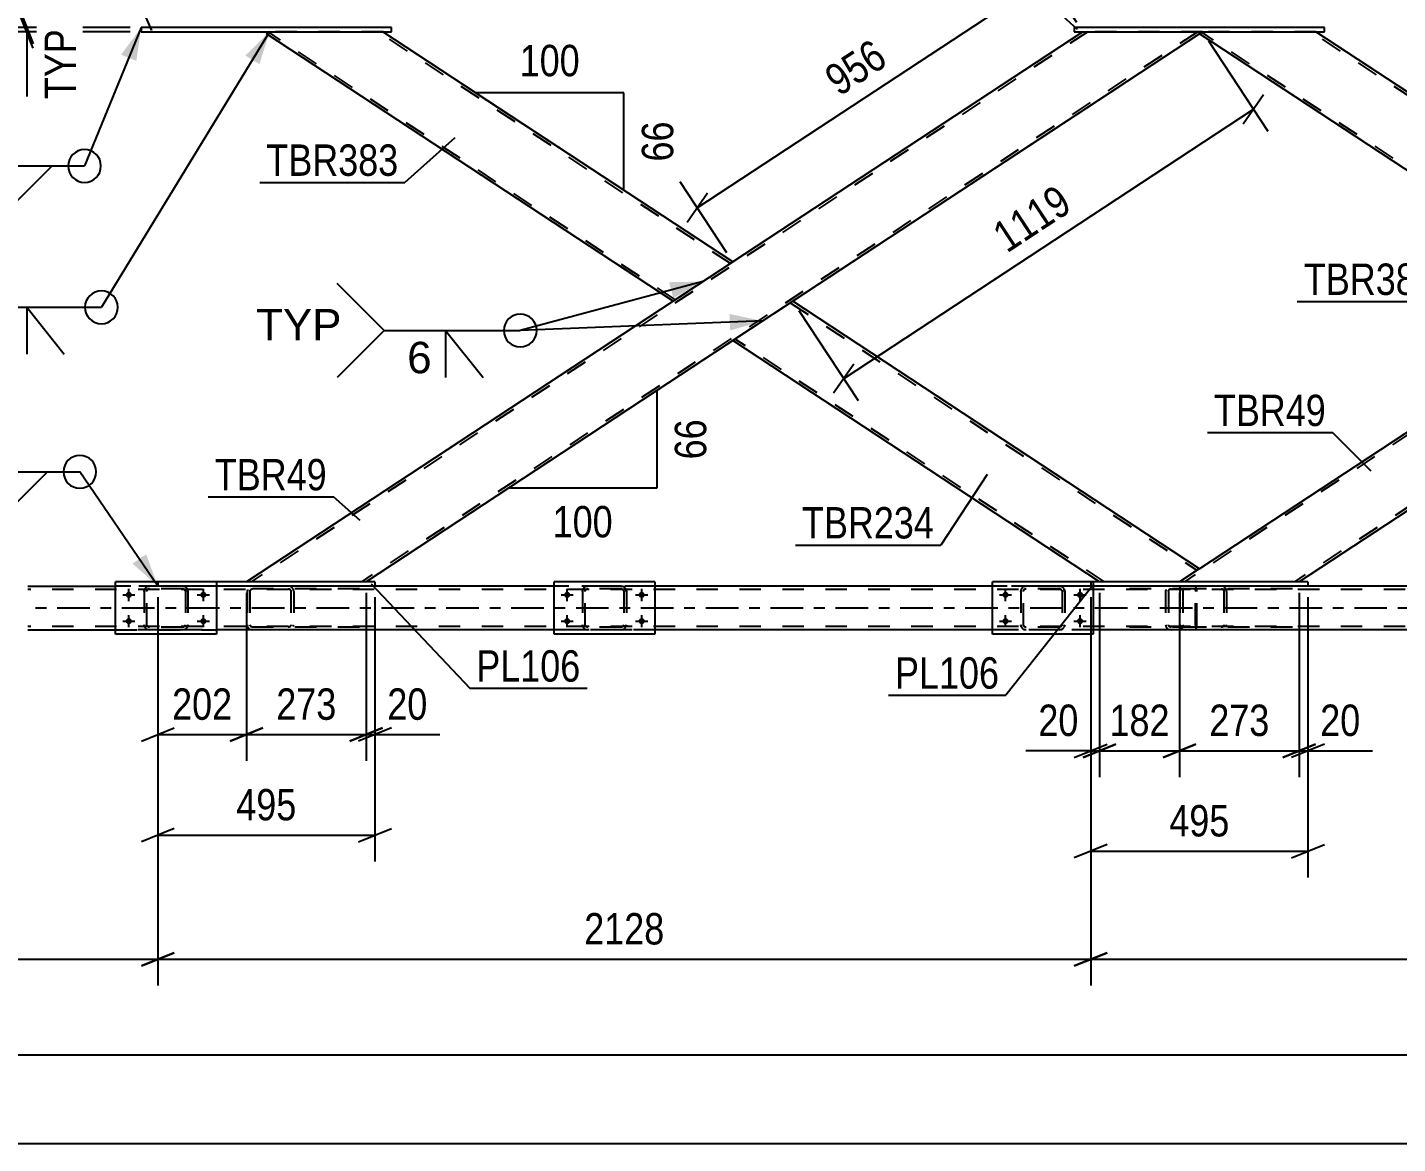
# Model space of a CAD drawing. Header units: millimetres. Extents: x -834 to 355, y -855 to -14.
# Drawn here: x -754.5 to -629.5, y -174.2 to -72.3 of the extents above; entities that cross this region are included whole.
import ezdxf

# ---------------------------------------------------------------- set-up
doc = ezdxf.new("R2010")
doc.units = ezdxf.units.MM
doc.linetypes.add('DXK_LINE_DOT2', pattern=[3.9198, 1.9599, -1.9599])
doc.linetypes.add('DXK_LINE_DOT3', pattern=[5.9187, 2.979, -0.9799, 0.9799, -0.9799])
doc.styles.add('Arial', font='ARIAL.TTF', dxfattribs={"height": 0.2})
doc.styles.add('Arial Narrow', font='ARIALN.TTF', dxfattribs={"height": 0.2})

# ---------------------------------------------------------------- blocks, each defined once
blk = doc.blocks.new('Bolt-570384938-11713 - 11708')
at = {"linetype": 'Continuous'}
for points in [[(-665.27, -123.79, -1), (-665.27, -124.35, -1)], [(-658.47, -123.79, -1), (-658.47, -124.35, -1)], [(-665.27, -126.19, -1), (-665.27, -126.75, -1)], [(-658.47, -126.19, -1), (-658.47, -126.75, -1)]]:
    blk.add_hatch(color=1, dxfattribs=at).paths.add_polyline_path(points)
at = {"color": 1, "linetype": 'Continuous'}
for p, q in [((-665.27, -124.63), (-665.27, -123.51)), ((-658.47, -124.63), (-658.47, -123.51)), ((-665.83, -124.07), (-664.71, -124.07)), ((-659.03, -124.07), (-657.91, -124.07)), ((-665.27, -127.03), (-665.27, -125.91)), ((-658.47, -127.03), (-658.47, -125.91)), ((-665.83, -126.47), (-664.71, -126.47)), ((-659.03, -126.47), (-657.91, -126.47))]:
    blk.add_line(p, q, dxfattribs=at)
blk = doc.blocks.new('Bolt-570384938-11715 - 11708')
at = {"linetype": 'Continuous'}
for points in [[(-705.27, -123.79, -1), (-705.27, -124.35, -1)], [(-698.47, -123.79, -1), (-698.47, -124.35, -1)], [(-705.27, -126.19, -1), (-705.27, -126.75, -1)], [(-698.47, -126.19, -1), (-698.47, -126.75, -1)]]:
    blk.add_hatch(color=1, dxfattribs=at).paths.add_polyline_path(points)
at = {"color": 1, "linetype": 'Continuous'}
for p, q in [((-705.27, -124.63), (-705.27, -123.51)), ((-698.47, -124.63), (-698.47, -123.51)), ((-705.83, -124.07), (-704.71, -124.07)), ((-699.03, -124.07), (-697.91, -124.07)), ((-705.27, -127.03), (-705.27, -125.91)), ((-698.47, -127.03), (-698.47, -125.91)), ((-705.83, -126.47), (-704.71, -126.47)), ((-699.03, -126.47), (-697.91, -126.47))]:
    blk.add_line(p, q, dxfattribs=at)
blk = doc.blocks.new('Part-570384938-11801 - 11708')
at = {"color": 2, "linetype": 'Continuous'}
for p, q in [((-737.27, -122.87), (-746.47, -122.87)), ((-746.47, -127.67), (-746.47, -122.87)), ((-737.27, -122.87), (-737.27, -127.67)), ((-737.27, -127.67), (-746.47, -127.67))]:
    blk.add_line(p, q, dxfattribs=at)
blk = doc.blocks.new('Bolt-570384938-11720 - 11708')
at = {"linetype": 'Continuous'}
for points in [[(-745.27, -123.79, -1), (-745.27, -124.35, -1)], [(-738.47, -123.79, -1), (-738.47, -124.35, -1)], [(-745.27, -126.19, -1), (-745.27, -126.75, -1)], [(-738.47, -126.19, -1), (-738.47, -126.75, -1)]]:
    blk.add_hatch(color=1, dxfattribs=at).paths.add_polyline_path(points)
at = {"color": 1, "linetype": 'Continuous'}
for p, q in [((-745.27, -124.63), (-745.27, -123.51)), ((-738.47, -124.63), (-738.47, -123.51)), ((-745.83, -124.07), (-744.71, -124.07)), ((-739.03, -124.07), (-737.91, -124.07)), ((-745.27, -127.03), (-745.27, -125.91)), ((-738.47, -127.03), (-738.47, -125.91)), ((-745.83, -126.47), (-744.71, -126.47)), ((-739.03, -126.47), (-737.91, -126.47))]:
    blk.add_line(p, q, dxfattribs=at)
blk = doc.blocks.new('Part-570384938-11817 - 11708')
at = {"color": 7, "linetype": 'DXK_LINE_DOT2'}
for p, q in [((-663.87, -123.75), (-663.84, -123.57)), ((-663.84, -123.57), (-663.87, -123.75)), ((-663.87, -123.75), (-663.87, -126.79)), ((-663.63, -123.75), (-663.62, -123.66)), ((-663.63, -126.79), (-663.63, -123.75)), ((-663.62, -123.66), (-663.56, -123.58)), ((-663.58, -123.31), (-663.39, -123.27)), ((-663.39, -123.27), (-663.58, -123.31)), ((-663.56, -123.58), (-663.49, -123.53)), ((-663.49, -123.53), (-663.39, -123.51)), ((-660.35, -123.27), (-663.39, -123.27)), ((-660.35, -123.51), (-663.39, -123.51)), ((-660.35, -123.27), (-660.17, -123.31)), ((-660.17, -123.31), (-660.35, -123.27)), ((-660.35, -123.51), (-660.26, -123.53)), ((-660.26, -123.53), (-660.18, -123.58)), ((-660.18, -123.58), (-660.13, -123.66)), ((-660.13, -123.66), (-660.11, -123.75)), ((-660.11, -123.75), (-660.11, -126.79)), ((-659.91, -123.57), (-659.87, -123.75)), ((-659.87, -123.75), (-659.91, -123.57)), ((-659.87, -123.75), (-659.87, -126.79)), ((-663.84, -126.97), (-663.87, -126.79)), ((-663.87, -126.79), (-663.84, -126.97)), ((-663.62, -126.88), (-663.63, -126.79)), ((-663.56, -126.96), (-663.62, -126.88)), ((-663.39, -127.27), (-663.58, -127.23)), ((-663.58, -127.23), (-663.39, -127.27)), ((-663.49, -127.01), (-663.56, -126.96)), ((-663.39, -127.03), (-663.49, -127.01)), ((-660.35, -127.03), (-663.39, -127.03)), ((-660.35, -127.27), (-663.39, -127.27)), ((-660.26, -127.01), (-660.35, -127.03)), ((-660.17, -127.23), (-660.35, -127.27)), ((-660.35, -127.27), (-660.17, -127.23)), ((-660.18, -126.96), (-660.26, -127.01)), ((-660.13, -126.88), (-660.18, -126.96)), ((-660.11, -126.79), (-660.13, -126.88)), ((-659.87, -126.79), (-659.91, -126.97)), ((-659.91, -126.97), (-659.87, -126.79))]:
    blk.add_line(p, q, dxfattribs=at)
at = {"color": 7, "linetype": 'DXK_LINE_DOT3'}
blk.add_line((-661.87, -125.27), (-661.87, -125.27), dxfattribs=at)
at = {"color": 7, "linetype": 'DXK_LINE_DOT2'}
for centre, start, end in [((-663.39, -123.75), 112.5, 157.5), ((-663.39, -123.75), 112.5, 157.5), ((-660.35, -123.75), 22.5, 67.5), ((-660.35, -123.75), 22.5, 67.5), ((-663.39, -126.79), 202.5, 247.5), ((-663.39, -126.79), 202.5, 247.5), ((-660.35, -126.79), 292.5, 337.5), ((-660.35, -126.79), 292.5, 337.5)]:
    blk.add_arc(centre, 0.48, start, end, dxfattribs=at)
blk = doc.blocks.new('Part-570384938-12065 - 11708')
at = {"color": 2, "linetype": 'Continuous'}
for p, q in [((-659.01, -72.27), (-659.01, -72.67)), ((-636.15, -72.27), (-659.01, -72.27)), ((-636.15, -72.67), (-636.15, -72.27)), ((-659.01, -72.67), (-636.15, -72.67))]:
    blk.add_line(p, q, dxfattribs=at)
blk = doc.blocks.new('Part-570384938-11800 - 11708')
at = {"color": 7, "linetype": 'DXK_LINE_DOT2'}
for p, q in [((-743.87, -123.75), (-743.84, -123.57)), ((-743.84, -123.57), (-743.87, -123.75)), ((-743.87, -123.75), (-743.87, -126.79)), ((-743.63, -123.75), (-743.62, -123.66)), ((-743.63, -126.79), (-743.63, -123.75)), ((-743.62, -123.66), (-743.56, -123.58)), ((-743.58, -123.31), (-743.39, -123.27)), ((-743.39, -123.27), (-743.58, -123.31)), ((-743.56, -123.58), (-743.49, -123.53)), ((-743.49, -123.53), (-743.39, -123.51)), ((-740.35, -123.27), (-743.39, -123.27)), ((-740.35, -123.51), (-743.39, -123.51)), ((-740.35, -123.27), (-740.17, -123.31)), ((-740.17, -123.31), (-740.35, -123.27)), ((-740.35, -123.51), (-740.26, -123.53)), ((-740.26, -123.53), (-740.18, -123.58)), ((-740.18, -123.58), (-740.13, -123.66)), ((-740.13, -123.66), (-740.11, -123.75)), ((-740.11, -123.75), (-740.11, -126.79)), ((-739.91, -123.57), (-739.87, -123.75)), ((-739.87, -123.75), (-739.91, -123.57)), ((-739.87, -123.75), (-739.87, -126.79)), ((-743.84, -126.97), (-743.87, -126.79)), ((-743.87, -126.79), (-743.84, -126.97)), ((-743.62, -126.88), (-743.63, -126.79)), ((-743.56, -126.96), (-743.62, -126.88)), ((-743.39, -127.27), (-743.58, -127.23)), ((-743.58, -127.23), (-743.39, -127.27)), ((-743.49, -127.01), (-743.56, -126.96)), ((-743.39, -127.03), (-743.49, -127.01)), ((-740.35, -127.03), (-743.39, -127.03)), ((-740.35, -127.27), (-743.39, -127.27)), ((-740.26, -127.01), (-740.35, -127.03)), ((-740.17, -127.23), (-740.35, -127.27)), ((-740.35, -127.27), (-740.17, -127.23)), ((-740.18, -126.96), (-740.26, -127.01)), ((-740.13, -126.88), (-740.18, -126.96)), ((-740.11, -126.79), (-740.13, -126.88)), ((-739.87, -126.79), (-739.91, -126.97)), ((-739.91, -126.97), (-739.87, -126.79))]:
    blk.add_line(p, q, dxfattribs=at)
at = {"color": 7, "linetype": 'DXK_LINE_DOT3'}
blk.add_line((-741.87, -125.27), (-741.87, -125.27), dxfattribs=at)
at = {"color": 7, "linetype": 'DXK_LINE_DOT2'}
for centre, start, end in [((-743.39, -123.75), 112.5, 157.5), ((-743.39, -123.75), 112.5, 157.5), ((-740.35, -123.75), 22.5, 67.5), ((-740.35, -123.75), 22.5, 67.5), ((-743.39, -126.79), 202.5, 247.5), ((-743.39, -126.79), 202.5, 247.5), ((-740.35, -126.79), 292.5, 337.5), ((-740.35, -126.79), 292.5, 337.5)]:
    blk.add_arc(centre, 0.48, start, end, dxfattribs=at)
blk = doc.blocks.new('Part-570384938-11830 - 11708')
at = {"color": 2, "linetype": 'Continuous'}
for p, q in [((-657.27, -122.87), (-666.47, -122.87)), ((-666.47, -127.67), (-666.47, -122.87)), ((-657.27, -122.87), (-657.27, -127.67)), ((-657.27, -127.67), (-666.47, -127.67))]:
    blk.add_line(p, q, dxfattribs=at)
blk = doc.blocks.new('Part-570384938-11832 - 11708')
at = {"color": 7, "linetype": 'DXK_LINE_DOT2'}
for p, q in [((-703.87, -123.75), (-703.84, -123.57)), ((-703.84, -123.57), (-703.87, -123.75)), ((-703.87, -123.75), (-703.87, -126.79)), ((-703.63, -123.75), (-703.62, -123.66)), ((-703.63, -126.79), (-703.63, -123.75)), ((-703.62, -123.66), (-703.56, -123.58)), ((-703.58, -123.31), (-703.39, -123.27)), ((-703.39, -123.27), (-703.58, -123.31)), ((-703.56, -123.58), (-703.49, -123.53)), ((-703.49, -123.53), (-703.39, -123.51)), ((-700.35, -123.27), (-703.39, -123.27)), ((-700.35, -123.51), (-703.39, -123.51)), ((-700.35, -123.27), (-700.17, -123.31)), ((-700.17, -123.31), (-700.35, -123.27)), ((-700.35, -123.51), (-700.26, -123.53)), ((-700.26, -123.53), (-700.18, -123.58)), ((-700.18, -123.58), (-700.13, -123.66)), ((-700.13, -123.66), (-700.11, -123.75)), ((-700.11, -123.75), (-700.11, -126.79)), ((-699.91, -123.57), (-699.87, -123.75)), ((-699.87, -123.75), (-699.91, -123.57)), ((-699.87, -123.75), (-699.87, -126.79)), ((-703.84, -126.97), (-703.87, -126.79)), ((-703.87, -126.79), (-703.84, -126.97)), ((-703.62, -126.88), (-703.63, -126.79)), ((-703.56, -126.96), (-703.62, -126.88)), ((-703.39, -127.27), (-703.58, -127.23)), ((-703.58, -127.23), (-703.39, -127.27)), ((-703.49, -127.01), (-703.56, -126.96)), ((-703.39, -127.03), (-703.49, -127.01)), ((-700.35, -127.03), (-703.39, -127.03)), ((-700.35, -127.27), (-703.39, -127.27)), ((-700.26, -127.01), (-700.35, -127.03)), ((-700.17, -127.23), (-700.35, -127.27)), ((-700.35, -127.27), (-700.17, -127.23)), ((-700.18, -126.96), (-700.26, -127.01)), ((-700.13, -126.88), (-700.18, -126.96)), ((-700.11, -126.79), (-700.13, -126.88)), ((-699.87, -126.79), (-699.91, -126.97)), ((-699.91, -126.97), (-699.87, -126.79))]:
    blk.add_line(p, q, dxfattribs=at)
at = {"color": 7, "linetype": 'DXK_LINE_DOT3'}
blk.add_line((-701.87, -125.27), (-701.87, -125.27), dxfattribs=at)
at = {"color": 7, "linetype": 'DXK_LINE_DOT2'}
for centre, start, end in [((-703.39, -123.75), 112.5, 157.5), ((-703.39, -123.75), 112.5, 157.5), ((-700.35, -123.75), 22.5, 67.5), ((-700.35, -123.75), 22.5, 67.5), ((-703.39, -126.79), 202.5, 247.5), ((-703.39, -126.79), 202.5, 247.5), ((-700.35, -126.79), 292.5, 337.5), ((-700.35, -126.79), 292.5, 337.5)]:
    blk.add_arc(centre, 0.48, start, end, dxfattribs=at)
blk = doc.blocks.new('Part-570384938-11833 - 11708')
at = {"color": 2, "linetype": 'Continuous'}
for p, q in [((-697.27, -122.87), (-706.47, -122.87)), ((-706.47, -127.67), (-706.47, -122.87)), ((-697.27, -122.87), (-697.27, -127.67)), ((-697.27, -127.67), (-706.47, -127.67))]:
    blk.add_line(p, q, dxfattribs=at)
blk = doc.blocks.new('Part-570384938-11921 - 11708')
at = {"color": 7, "linetype": 'DXK_LINE_DOT2'}
for p, q in [((-657.77, -72.67), (-734.09, -122.87)), ((-647.73, -72.67), (-724.04, -122.87)), ((-647.29, -72.67), (-658.21, -72.67)), ((-647.29, -72.67), (-647.58, -72.86)), ((-690.15, -93.68), (-695.61, -97.27)), ((-684.69, -97.27), (-690.15, -100.86)), ((-723.61, -122.87), (-734.53, -122.87))]:
    blk.add_line(p, q, dxfattribs=at)
at = {"color": 2, "linetype": 'Continuous'}
for p, q in [((-658.21, -72.67), (-690.15, -93.68)), ((-647.58, -72.86), (-684.69, -97.27)), ((-695.61, -97.27), (-734.53, -122.87)), ((-690.15, -100.86), (-723.61, -122.87))]:
    blk.add_line(p, q, dxfattribs=at)
blk = doc.blocks.new('Part-570384938-11926 - 11708')
at = {"color": 2, "linetype": 'Continuous'}
for p, q in [((-684.69, -97.27), (-690.15, -100.86)), ((-647.58, -121.68), (-684.69, -97.27)), ((-656.69, -122.87), (-690.15, -100.86)), ((-647.61, -121.7), (-649.39, -122.87)), ((-647.58, -121.68), (-647.61, -121.7))]:
    blk.add_line(p, q, dxfattribs=at)
at = {"color": 7, "linetype": 'DXK_LINE_DOT2'}
for p, q in [((-684.91, -97.41), (-647.8, -121.82)), ((-689.93, -100.72), (-689.91, -100.71)), ((-656.25, -122.87), (-689.93, -100.72)), ((-647.8, -121.82), (-648.02, -121.97)), ((-647.58, -121.68), (-647.58, -121.68)), ((-649.39, -122.87), (-656.69, -122.87))]:
    blk.add_line(p, q, dxfattribs=at)
blk = doc.blocks.new('Part-570384938-12060 - 11708')
at = {"color": 2, "linetype": 'Continuous'}
for p, q in [((-744.14, -72.27), (-744.14, -72.67)), ((-721.29, -72.27), (-744.14, -72.27)), ((-721.29, -72.67), (-721.29, -72.27)), ((-744.14, -72.67), (-721.29, -72.67))]:
    blk.add_line(p, q, dxfattribs=at)
blk = doc.blocks.new('Part-570384938-11946 - 11708')
at = {"color": 2, "linetype": 'Continuous'}
for p, q in [((-647.58, -72.86), (-647.55, -72.84)), ((-610.47, -97.27), (-647.58, -72.86)), ((-647.55, -72.84), (-647.29, -72.67)), ((-647.31, -72.67), (-647.35, -72.71)), ((-605.01, -93.68), (-636.95, -72.67)), ((-605.05, -93.7), (-610.47, -97.27)), ((-605.01, -93.68), (-605.05, -93.7))]:
    blk.add_line(p, q, dxfattribs=at)
at = {"color": 7, "linetype": 'DXK_LINE_DOT2'}
for p, q in [((-647.55, -72.84), (-647.58, -72.86)), ((-610.26, -97.13), (-647.36, -72.72)), ((-636.95, -72.67), (-647.31, -72.67)), ((-605.23, -93.82), (-637.39, -72.67)), ((-605.01, -93.68), (-605.01, -93.68))]:
    blk.add_line(p, q, dxfattribs=at)
blk = doc.blocks.new('Part-570384938-11973 - 11708')
at = {"color": 7, "linetype": 'DXK_LINE_DOT2'}
for p, q in [((-734.45, -123.61), (-734.48, -123.75)), ((-734.48, -123.75), (-734.48, -126.79)), ((-734.44, -123.57), (-734.45, -123.61)), ((-734.22, -123.75), (-734.21, -123.66)), ((-734.22, -123.75), (-734.22, -126.79)), ((-734.21, -123.66), (-734.15, -123.58)), ((-733.97, -123.27), (-734.17, -123.31)), ((-734.15, -123.58), (-734.07, -123.53)), ((-734.07, -123.53), (-733.97, -123.51)), ((-724.23, -123.27), (-733.97, -123.27)), ((-724.23, -123.51), (-733.97, -123.51)), ((-730.54, -123.31), (-730.73, -123.27)), ((-730.73, -123.51), (-730.64, -123.53)), ((-730.64, -123.53), (-730.55, -123.58)), ((-730.55, -123.58), (-730.5, -123.66)), ((-730.5, -123.66), (-730.48, -123.75)), ((-730.48, -123.75), (-730.48, -126.79)), ((-730.25, -123.61), (-730.26, -123.57)), ((-730.22, -123.75), (-730.25, -123.61)), ((-730.22, -123.75), (-730.22, -126.79)), ((-734.48, -126.79), (-734.47, -126.86)), ((-734.47, -126.86), (-734.44, -126.97)), ((-734.21, -126.88), (-734.22, -126.79)), ((-734.15, -126.96), (-734.21, -126.88)), ((-734.17, -127.23), (-733.97, -127.27)), ((-734.07, -127.01), (-734.15, -126.96)), ((-733.97, -127.03), (-734.07, -127.01)), ((-724.23, -127.03), (-733.97, -127.03)), ((-724.23, -127.27), (-733.97, -127.27)), ((-730.64, -127.01), (-730.73, -127.03)), ((-730.73, -127.27), (-730.54, -127.23)), ((-730.55, -126.96), (-730.64, -127.01)), ((-730.5, -126.88), (-730.55, -126.96)), ((-730.48, -126.79), (-730.5, -126.88)), ((-730.26, -126.97), (-730.24, -126.86)), ((-730.24, -126.86), (-730.22, -126.79))]:
    blk.add_line(p, q, dxfattribs=at)
for centre, start, end in [((-730.71, -123.77), 24.32, 69.2417), ((-733.99, -126.77), 204.32, 249.2417)]:
    blk.add_arc(centre, 0.496, start, end, dxfattribs=at)
blk = doc.blocks.new('Part-570384938-11974 - 11708')
at = {"color": 7, "linetype": 'DXK_LINE_DOT2'}
for p, q in [((-649.32, -123.61), (-649.35, -123.75)), ((-649.35, -123.75), (-649.35, -126.79)), ((-649.31, -123.57), (-649.32, -123.61)), ((-649.09, -123.75), (-649.07, -123.66)), ((-649.09, -123.75), (-649.09, -126.79)), ((-649.07, -123.66), (-649.02, -123.58)), ((-648.84, -123.27), (-649.03, -123.31)), ((-649.02, -123.58), (-648.93, -123.53)), ((-648.93, -123.53), (-648.84, -123.51)), ((-639.09, -123.27), (-648.84, -123.27)), ((-639.09, -123.51), (-648.84, -123.51)), ((-645.4, -123.31), (-645.6, -123.27)), ((-645.6, -123.51), (-645.5, -123.53)), ((-645.5, -123.53), (-645.42, -123.58)), ((-645.42, -123.58), (-645.36, -123.66)), ((-645.36, -123.66), (-645.34, -123.75)), ((-645.34, -123.75), (-645.34, -126.79)), ((-645.12, -123.61), (-645.13, -123.57)), ((-645.09, -123.75), (-645.12, -123.61)), ((-645.09, -123.75), (-645.09, -126.79)), ((-649.35, -126.79), (-649.33, -126.86)), ((-649.33, -126.86), (-649.31, -126.97)), ((-649.07, -126.88), (-649.09, -126.79)), ((-649.02, -126.96), (-649.07, -126.88)), ((-649.03, -127.23), (-648.84, -127.27)), ((-648.93, -127.01), (-649.02, -126.96)), ((-648.84, -127.03), (-648.93, -127.01)), ((-639.09, -127.03), (-648.84, -127.03)), ((-639.09, -127.27), (-648.84, -127.27)), ((-645.5, -127.01), (-645.6, -127.03)), ((-645.6, -127.27), (-645.4, -127.23)), ((-645.42, -126.96), (-645.5, -127.01)), ((-645.36, -126.88), (-645.42, -126.96)), ((-645.34, -126.79), (-645.36, -126.88)), ((-645.13, -126.97), (-645.1, -126.86)), ((-645.1, -126.86), (-645.09, -126.79))]:
    blk.add_line(p, q, dxfattribs=at)
for centre, start, end in [((-645.58, -123.77), 24.32, 69.2417), ((-648.85, -126.77), 204.32, 249.2417)]:
    blk.add_arc(centre, 0.496, start, end, dxfattribs=at)
blk = doc.blocks.new('Part-570384938-12112 - 11708')
at = {"color": 2, "linetype": 'Continuous'}
for p, q in [((-754.47, -123.27), (-746.47, -123.27)), ((-706.47, -123.27), (-722.81, -123.27)), ((-666.47, -123.27), (-697.27, -123.27)), ((-626.47, -123.27), (-637.67, -123.27)), ((-754.47, -127.27), (-746.47, -127.27)), ((-706.47, -127.27), (-737.27, -127.27)), ((-666.47, -127.27), (-697.27, -127.27)), ((-626.47, -127.27), (-657.27, -127.27))]:
    blk.add_line(p, q, dxfattribs=at)
at = {"color": 7, "linetype": 'DXK_LINE_DOT2'}
for p, q in [((-80.02, -123.59), (-754.47, -123.59)), ((-212, -123.27), (-746.47, -123.27)), ((-722.81, -123.27), (-746.47, -123.27)), ((-697.27, -123.27), (-706.47, -123.27)), ((-637.67, -123.27), (-666.47, -123.27)), ((-80.02, -126.95), (-754.47, -126.95)), ((-80.02, -127.27), (-746.47, -127.27)), ((-746.47, -127.27), (-737.27, -127.27)), ((-697.27, -127.27), (-706.47, -127.27)), ((-657.27, -127.27), (-666.47, -127.27))]:
    blk.add_line(p, q, dxfattribs=at)
at = {"color": 7, "linetype": 'DXK_LINE_DOT3'}
blk.add_line((-80.02, -125.27), (-754.47, -125.27), dxfattribs=at)
blk = doc.blocks.new('Part-570384938-12004 - 11708')
at = {"color": 7, "linetype": 'DXK_LINE_DOT2'}
for p, q in [((-742.62, -122.87), (-742.62, -123.27)), ((-737.27, -122.87), (-742.62, -122.87)), ((-737.27, -123.27), (-742.62, -123.27))]:
    blk.add_line(p, q, dxfattribs=at)
at = {"color": 2, "linetype": 'Continuous'}
for p, q in [((-722.81, -122.87), (-737.27, -122.87)), ((-722.81, -123.27), (-737.27, -123.27)), ((-722.81, -122.87), (-722.81, -123.27))]:
    blk.add_line(p, q, dxfattribs=at)
blk = doc.blocks.new('Part-570384938-12041 - 11708')
at = {"color": 7, "linetype": 'DXK_LINE_DOT2'}
for p, q in [((-657.49, -122.87), (-657.49, -123.27)), ((-657.27, -122.87), (-657.49, -122.87)), ((-657.27, -123.27), (-657.49, -123.27))]:
    blk.add_line(p, q, dxfattribs=at)
at = {"color": 2, "linetype": 'Continuous'}
for p, q in [((-637.67, -122.87), (-657.27, -122.87)), ((-637.67, -123.27), (-657.27, -123.27)), ((-637.67, -122.87), (-637.67, -123.27))]:
    blk.add_line(p, q, dxfattribs=at)
blk = doc.blocks.new('Part-570384938-12050 - 11708')
at = {"color": 2, "linetype": 'Continuous'}
for p, q in [((-732.72, -72.86), (-732.68, -72.84)), ((-695.61, -97.27), (-732.72, -72.86)), ((-732.68, -72.84), (-732.43, -72.67)), ((-732.44, -72.67), (-732.48, -72.71)), ((-690.15, -93.68), (-722.09, -72.67)), ((-690.18, -93.7), (-695.61, -97.27)), ((-690.15, -93.68), (-690.18, -93.7))]:
    blk.add_line(p, q, dxfattribs=at)
at = {"color": 7, "linetype": 'DXK_LINE_DOT2'}
for p, q in [((-732.68, -72.84), (-732.72, -72.86)), ((-695.39, -97.13), (-732.5, -72.72)), ((-722.09, -72.67), (-732.44, -72.67)), ((-690.37, -93.82), (-722.52, -72.67)), ((-690.15, -93.68), (-690.15, -93.68))]:
    blk.add_line(p, q, dxfattribs=at)
blk = doc.blocks.new('Part-570384938-12186 - 11708')
at = {"color": 7, "linetype": 'DXK_LINE_DOT2'}
for p, q in [((-572.64, -72.67), (-648.95, -122.87)), ((-562.59, -72.67), (-638.91, -122.87)), ((-562.16, -72.67), (-573.08, -72.67)), ((-562.16, -72.67), (-562.45, -72.86)), ((-605.01, -93.68), (-610.47, -97.27)), ((-599.56, -97.27), (-605.01, -100.86)), ((-649.39, -122.87), (-647.58, -121.68)), ((-638.47, -122.87), (-649.39, -122.87))]:
    blk.add_line(p, q, dxfattribs=at)
at = {"color": 2, "linetype": 'Continuous'}
for p, q in [((-573.08, -72.67), (-605.01, -93.68)), ((-562.45, -72.86), (-599.56, -97.27)), ((-610.47, -97.27), (-647.58, -121.68)), ((-605.01, -100.86), (-638.47, -122.87))]:
    blk.add_line(p, q, dxfattribs=at)
blk = doc.blocks.new('Part-570384938-12188 - 11708')
at = {"color": 7, "linetype": 'DXK_LINE_DOT2'}
for p, q in [((-648.07, -123.27), (-655.73, -123.27)), ((-648.07, -123.51), (-655.73, -123.51)), ((-650.64, -123.61), (-650.66, -123.75)), ((-650.66, -123.75), (-650.66, -126.79)), ((-650.63, -123.57), (-650.64, -123.61)), ((-650.41, -123.75), (-650.39, -123.66)), ((-650.41, -123.75), (-650.41, -126.79)), ((-650.39, -123.66), (-650.34, -123.58)), ((-650.16, -123.27), (-650.35, -123.31)), ((-650.34, -123.58), (-650.26, -123.53)), ((-650.26, -123.53), (-650.16, -123.51)), ((-649.35, -123.27), (-649.35, -123.51)), ((-647.97, -123.31), (-648.07, -123.27)), ((-648.07, -123.51), (-648.02, -123.53)), ((-648.02, -123.53), (-647.97, -123.58)), ((-647.88, -123.41), (-647.97, -123.31)), ((-647.97, -123.58), (-647.94, -123.66)), ((-647.94, -123.66), (-647.93, -123.75)), ((-647.93, -126.79), (-647.93, -123.75)), ((-647.82, -123.57), (-647.88, -123.41)), ((-647.8, -123.75), (-647.82, -123.57)), ((-647.8, -126.79), (-647.8, -123.75)), ((-648.07, -127.03), (-655.73, -127.03)), ((-648.07, -127.27), (-655.73, -127.27)), ((-650.66, -126.79), (-650.65, -126.86)), ((-650.65, -126.86), (-650.63, -126.97)), ((-650.39, -126.88), (-650.41, -126.79)), ((-650.34, -126.96), (-650.39, -126.88)), ((-650.35, -127.23), (-650.16, -127.27)), ((-650.26, -127.01), (-650.34, -126.96)), ((-650.16, -127.03), (-650.26, -127.01)), ((-649.35, -127.27), (-649.35, -127.03)), ((-648.02, -127.01), (-648.07, -127.03)), ((-648.07, -127.27), (-647.97, -127.23)), ((-647.97, -126.96), (-648.02, -127.01)), ((-647.94, -126.88), (-647.97, -126.96)), ((-647.97, -127.23), (-647.88, -127.13)), ((-647.93, -126.79), (-647.94, -126.88)), ((-647.88, -127.13), (-647.82, -126.97)), ((-647.82, -126.97), (-647.8, -126.79))]:
    blk.add_line(p, q, dxfattribs=at)
blk.add_arc((-650.18, -126.77), 0.492, 203.8494, 248.8059, dxfattribs=at)
blk = doc.blocks.new('StraightDimension-570384938-12586 - 11708')
at = {"color": 7, "linetype": 'Continuous'}
blk.add_line((-793.9, -166.06), (-80.02, -166.06), dxfattribs=at)
blk = doc.blocks.new('StraightDimension-570384938-12750 - 11708')
at = {"color": 7, "linetype": 'Continuous'}
for p, q in [((-742.62, -124.27), (-742.62, -139.22)), ((-734.53, -123.87), (-734.53, -139.22)), ((-744.12, -137.42), (-741.12, -136.22)), ((-733.03, -136.22), (-736.03, -137.42)), ((-742.62, -136.82), (-734.53, -136.82))]:
    blk.add_line(p, q, dxfattribs=at)
at = {"color": 0}
blk.add_wipeout([(-735.23, -136.07), (-735.23, -131.87), (-741.92, -131.87), (-741.92, -136.07)], dxfattribs=at)
at = {"color": 3, "style": 'Arial Narrow'}
blk.add_text('202', height=2.863, dxfattribs=at).set_placement((-741.32, -135.47))
blk = doc.blocks.new('StraightDimension-570384938-12739 - 11708')
at = {"color": 7, "linetype": 'Continuous'}
for p, q in [((-742.62, -124.27), (-742.62, -159.73)), ((-793.9, -132.77), (-793.9, -159.73)), ((-792.4, -156.73), (-795.4, -157.93)), ((-793.9, -157.33), (-742.62, -157.33)), ((-744.12, -157.93), (-741.12, -156.73))]:
    blk.add_line(p, q, dxfattribs=at)
at = {"color": 0}
blk.add_wipeout([(-764.01, -156.58), (-764.01, -152.38), (-772.52, -152.38), (-772.52, -156.58)], dxfattribs=at)
at = {"color": 3, "style": 'Arial Narrow'}
blk.add_text('1370', height=2.863, dxfattribs=at).set_placement((-771.92, -155.98))
blk = doc.blocks.new('StraightDimension-570384938-13058 - 11708')
at = {"color": 7, "linetype": 'Continuous'}
for p, q in [((-657.49, -124.27), (-657.49, -140.7)), ((-656.69, -123.87), (-656.69, -140.7)), ((-657.49, -138.3), (-663.4, -138.3)), ((-657.49, -138.3), (-663.4, -138.3)), ((-658.99, -138.9), (-655.99, -137.7)), ((-655.19, -137.7), (-658.19, -138.9)), ((-657.49, -138.3), (-656.69, -138.3))]:
    blk.add_line(p, q, dxfattribs=at)
at = {"color": 0}
blk.add_wipeout([(-658.02, -137.55), (-658.02, -133.35), (-662.87, -133.35), (-662.87, -137.55)], dxfattribs=at)
at = {"color": 3, "style": 'Arial Narrow'}
blk.add_text('20', height=2.863, dxfattribs=at).set_placement((-662.27, -136.95))
blk = doc.blocks.new('StraightDimension-570384938-12971 - 11708')
at = {"color": 7, "linetype": 'Continuous'}
for p, q in [((-658.76, -71.83), (-663.02, -65.35)), ((-662.38, -69.06), (-660.53, -66.41)), ((-693.4, -88.74), (-661.46, -67.73)), ((-690.7, -92.84), (-694.96, -86.36)), ((-692.47, -87.41), (-694.32, -90.07))]:
    blk.add_line(p, q, dxfattribs=at)
at = {"color": 0}
blk.add_wipeout([(-675.05, -75.77), (-677.36, -72.26), (-682.94, -75.94), (-680.63, -79.45)], dxfattribs=at)
at = {"color": 3, "style": 'Arial Narrow'}
blk.add_text('956', height=2.863, rotation=33.3347, dxfattribs=at).set_placement((-680.46, -78.62))
blk = doc.blocks.new('StraightDimension-570384938-12981 - 11708')
at = {"color": 7, "linetype": 'Continuous'}
for p, q in [((-646.74, -73.51), (-641.32, -81.74)), ((-643.57, -81.06), (-641.72, -78.41)), ((-680.04, -104.34), (-642.64, -79.74)), ((-684.14, -98.11), (-678.72, -106.34)), ((-679.12, -103.01), (-680.97, -105.66))]:
    blk.add_line(p, q, dxfattribs=at)
at = {"color": 0}
blk.add_wipeout([(-658.2, -89.07), (-660.51, -85.56), (-667.62, -90.24), (-665.31, -93.75)], dxfattribs=at)
at = {"color": 3, "style": 'Arial Narrow'}
blk.add_text('1119', height=2.863, rotation=33.3347, dxfattribs=at).set_placement((-665.14, -92.92))
blk = doc.blocks.new('StraightDimension-570384938-12944 - 11708')
at = {"color": 7, "linetype": 'Continuous'}
for p, q in [((-755.19, -70.77), (-753.99, -73.77)), ((-753.99, -74.17), (-755.19, -71.17)), ((-745.14, -72.27), (-757.44, -72.27)), ((-754.59, -72.67), (-754.59, -72.27)), ((-745.14, -72.67), (-757.44, -72.67)), ((-754.59, -72.67), (-754.59, -78.58)), ((-754.59, -72.67), (-754.59, -78.58))]:
    blk.add_line(p, q, dxfattribs=at)
at = {"color": 0, "linetype": 'Continuous'}
blk.add_wipeout([(-749.49, -71.83), (-753.69, -71.83), (-753.69, -79.42), (-749.49, -79.42)], dxfattribs=at)
at = {"color": 0}
blk.add_wipeout([(-755.34, -73.19), (-759.54, -73.19), (-759.54, -78.05), (-755.34, -78.05)], dxfattribs=at)
at = {"color": 3, "linetype": 'Continuous', "style": 'Arial Narrow'}
blk.add_text('TYP', height=2.863, rotation=90.0002, dxfattribs=at).set_placement((-750.09, -78.82))
at = {"color": 3, "style": 'Arial Narrow'}
blk.add_text('10', height=2.863, rotation=90.0002, dxfattribs=at).set_placement((-755.94, -77.45))
blk = doc.blocks.new('StraightDimension-570384938-13023 - 11708')
at = {"color": 7, "linetype": 'Continuous'}
for p, q in [((-657.49, -124.27), (-657.49, -149.87)), ((-637.67, -124.27), (-637.67, -149.87)), ((-655.99, -146.87), (-658.99, -148.07)), ((-657.49, -147.47), (-637.67, -147.47)), ((-639.17, -148.07), (-636.17, -146.87))]:
    blk.add_line(p, q, dxfattribs=at)
at = {"color": 0}
blk.add_wipeout([(-644.24, -146.72), (-644.24, -142.52), (-650.92, -142.52), (-650.92, -146.72)], dxfattribs=at)
at = {"color": 3, "style": 'Arial Narrow'}
blk.add_text('495', height=2.863, dxfattribs=at).set_placement((-650.32, -146.12))
blk = doc.blocks.new('StraightDimension-570384938-12768 - 11708')
at = {"color": 7, "linetype": 'Continuous'}
for p, q in [((-723.61, -123.87), (-723.61, -139.22)), ((-722.81, -124.27), (-722.81, -139.22)), ((-725.11, -137.42), (-722.11, -136.22)), ((-721.31, -136.22), (-724.31, -137.42)), ((-723.61, -136.82), (-722.81, -136.82)), ((-722.81, -136.82), (-716.9, -136.82)), ((-722.81, -136.82), (-716.9, -136.82))]:
    blk.add_line(p, q, dxfattribs=at)
at = {"color": 0}
blk.add_wipeout([(-717.43, -136.07), (-717.43, -131.87), (-722.28, -131.87), (-722.28, -136.07)], dxfattribs=at)
at = {"color": 3, "style": 'Arial Narrow'}
blk.add_text('20', height=2.863, dxfattribs=at).set_placement((-721.68, -135.47))
blk = doc.blocks.new('StraightDimension-570384938-12719 - 11708')
at = {"color": 7, "linetype": 'Continuous'}
for p, q in [((-657.49, -124.27), (-657.49, -159.73)), ((-572.36, -124.27), (-572.36, -159.73)), ((-655.99, -156.73), (-658.99, -157.93)), ((-657.49, -157.33), (-572.36, -157.33)), ((-573.86, -157.93), (-570.86, -156.73))]:
    blk.add_line(p, q, dxfattribs=at)
at = {"color": 0}
blk.add_wipeout([(-610.67, -156.58), (-610.67, -152.38), (-619.18, -152.38), (-619.18, -156.58)], dxfattribs=at)
at = {"color": 3, "style": 'Arial Narrow'}
blk.add_text('2128', height=2.863, dxfattribs=at).set_placement((-618.58, -155.98))
blk = doc.blocks.new('StraightDimension-570384938-13050 - 11708')
at = {"color": 7, "linetype": 'Continuous'}
for p, q in [((-656.69, -123.87), (-656.69, -140.7)), ((-649.39, -123.87), (-649.39, -140.7)), ((-658.19, -138.9), (-655.19, -137.7)), ((-656.69, -138.3), (-649.39, -138.3)), ((-647.89, -137.7), (-650.89, -138.9))]:
    blk.add_line(p, q, dxfattribs=at)
at = {"color": 0}
blk.add_wipeout([(-649.7, -137.55), (-649.7, -133.35), (-656.38, -133.35), (-656.38, -137.55)], dxfattribs=at)
at = {"color": 3, "style": 'Arial Narrow'}
blk.add_text('182', height=2.863, dxfattribs=at).set_placement((-655.78, -136.95))
blk = doc.blocks.new('StraightDimension-570384938-13034 - 11708')
at = {"color": 7, "linetype": 'Continuous'}
for p, q in [((-638.47, -123.87), (-638.47, -140.7)), ((-637.67, -124.27), (-637.67, -140.7)), ((-639.97, -138.9), (-636.97, -137.7)), ((-636.17, -137.7), (-639.17, -138.9)), ((-638.47, -138.3), (-637.67, -138.3)), ((-637.67, -138.3), (-631.77, -138.3)), ((-637.67, -138.3), (-631.77, -138.3))]:
    blk.add_line(p, q, dxfattribs=at)
at = {"color": 0}
blk.add_wipeout([(-632.29, -137.55), (-632.29, -133.35), (-637.15, -133.35), (-637.15, -137.55)], dxfattribs=at)
at = {"color": 3, "style": 'Arial Narrow'}
blk.add_text('20', height=2.863, dxfattribs=at).set_placement((-636.55, -136.95))
blk = doc.blocks.new('StraightDimension-570384938-12660 - 11708')
at = {"color": 7, "linetype": 'Continuous'}
blk.add_line((-794.54, -174.16), (-79.38, -174.16), dxfattribs=at)
blk = doc.blocks.new('StraightDimension-570384938-12729 - 11708')
at = {"color": 7, "linetype": 'Continuous'}
for p, q in [((-742.62, -124.27), (-742.62, -159.73)), ((-657.49, -124.27), (-657.49, -159.73)), ((-741.12, -156.73), (-744.12, -157.93)), ((-742.62, -157.33), (-657.49, -157.33)), ((-658.99, -157.93), (-655.99, -156.73))]:
    blk.add_line(p, q, dxfattribs=at)
at = {"color": 0}
blk.add_wipeout([(-695.8, -156.58), (-695.8, -152.38), (-704.31, -152.38), (-704.31, -156.58)], dxfattribs=at)
at = {"color": 3, "style": 'Arial Narrow'}
blk.add_text('2128', height=2.863, dxfattribs=at).set_placement((-703.71, -155.98))
blk = doc.blocks.new('StraightDimension-570384938-12760 - 11708')
at = {"color": 7, "linetype": 'Continuous'}
for p, q in [((-734.53, -123.87), (-734.53, -139.22)), ((-723.61, -123.87), (-723.61, -139.22)), ((-736.03, -137.42), (-733.03, -136.22)), ((-722.11, -136.22), (-725.11, -137.42)), ((-734.53, -136.82), (-723.61, -136.82))]:
    blk.add_line(p, q, dxfattribs=at)
at = {"color": 0}
blk.add_wipeout([(-725.72, -136.07), (-725.72, -131.87), (-732.41, -131.87), (-732.41, -136.07)], dxfattribs=at)
at = {"color": 3, "style": 'Arial Narrow'}
blk.add_text('273', height=2.863, dxfattribs=at).set_placement((-731.81, -135.47))
blk = doc.blocks.new('StraightDimension-570384938-12777 - 11708')
at = {"color": 7, "linetype": 'Continuous'}
for p, q in [((-742.62, -124.27), (-742.62, -148.4)), ((-722.81, -124.27), (-722.81, -148.4)), ((-741.12, -145.4), (-744.12, -146.6)), ((-742.62, -146), (-722.81, -146)), ((-724.31, -146.6), (-721.31, -145.4))]:
    blk.add_line(p, q, dxfattribs=at)
at = {"color": 0}
blk.add_wipeout([(-729.37, -145.25), (-729.37, -141.05), (-736.06, -141.05), (-736.06, -145.25)], dxfattribs=at)
at = {"color": 3, "style": 'Arial Narrow'}
blk.add_text('495', height=2.863, dxfattribs=at).set_placement((-735.46, -144.65))
blk = doc.blocks.new('AngleDimension-570384938-13009 - 11708')
at = {"color": 7, "linetype": 'Continuous'}
for p, q in [((-654.7, -77.54), (-697.08, -105.42)), ((-697.08, -105.42), (-710.62, -114.32)), ((-697.08, -105.42), (-697.08, -114.32)), ((-697.08, -114.32), (-710.62, -114.32))]:
    blk.add_line(p, q, dxfattribs=at)
at = {"color": 0}
for points in [[(-691.98, -107.45), (-696.18, -107.45), (-696.18, -112.3), (-691.98, -112.3)], [(-700.51, -119.42), (-700.51, -115.22), (-707.19, -115.22), (-707.19, -119.42)]]:
    blk.add_wipeout(points, dxfattribs=at)
at = {"color": 3, "style": 'Arial Narrow'}
blk.add_text('66', height=2.863, rotation=90.0002, dxfattribs=at).set_placement((-692.58, -111.7))
blk.add_text('100', height=2.863, dxfattribs=at).set_placement((-706.59, -118.82))
blk = doc.blocks.new('StraightDimension-570384938-13042 - 11708')
at = {"color": 7, "linetype": 'Continuous'}
for p, q in [((-649.39, -123.87), (-649.39, -140.7)), ((-638.47, -123.87), (-638.47, -140.7)), ((-650.89, -138.9), (-647.89, -137.7)), ((-649.39, -138.3), (-638.47, -138.3)), ((-636.97, -137.7), (-639.97, -138.9))]:
    blk.add_line(p, q, dxfattribs=at)
at = {"color": 0}
blk.add_wipeout([(-640.59, -137.55), (-640.59, -133.35), (-647.27, -133.35), (-647.27, -137.55)], dxfattribs=at)
at = {"color": 3, "style": 'Arial Narrow'}
blk.add_text('273', height=2.863, dxfattribs=at).set_placement((-646.67, -136.95))
blk = doc.blocks.new('AngleDimension-570384938-34262 - 11708')
at = {"color": 7, "linetype": 'Continuous'}
for p, q in [((-709.28, -81.1), (-713.63, -78.23)), ((-700.09, -78.23), (-713.63, -78.23)), ((-700.09, -87.14), (-713.63, -78.23)), ((-700.09, -87.14), (-700.09, -78.23))]:
    blk.add_line(p, q, dxfattribs=at)
at = {"color": 0}
for points in [[(-703.52, -77.33), (-703.52, -73.13), (-710.2, -73.13), (-710.2, -77.33)], [(-694.99, -80.26), (-699.19, -80.26), (-699.19, -85.11), (-694.99, -85.11)]]:
    blk.add_wipeout(points, dxfattribs=at)
at = {"color": 3, "style": 'Arial Narrow'}
blk.add_text('100', height=2.863, dxfattribs=at).set_placement((-709.6, -76.73))
blk.add_text('66', height=2.863, rotation=90.0002, dxfattribs=at).set_placement((-695.59, -84.51))
blk = doc.blocks.new('WeldMark-570384938-13633 - 11708')
at = {"linetype": 'Continuous'}
blk.add_hatch(color=30, dxfattribs=at).paths.add_polyline_path([(-734.63, -74.84), (-732.43, -72.67), (-733.35, -75.62)])
at = {"color": 30, "linetype": 'Continuous'}
for p in [(-732.43, -72.67), (-760.2, -97.82)]:
    blk.add_line(p, (-747.77, -97.82), dxfattribs=at)
at = {"color": 3, "linetype": 'Continuous'}
for p, q in [((-760.2, -97.82), (-764.48, -93.53)), ((-760.2, -97.82), (-764.48, -102.1)), ((-754.59, -97.82), (-751.16, -102.1)), ((-754.59, -97.82), (-754.59, -102.1))]:
    blk.add_line(p, q, dxfattribs=at)
for start, end in [(90, 270), (270, 90)]:
    blk.add_arc((-747.77, -97.82), 1.5, start, end, dxfattribs=at)
at = {"color": 0}
blk.add_wipeout([(-755.67, -101.92), (-755.67, -98.52), (-758.3, -98.52), (-758.3, -101.92)], dxfattribs=at)
at = {"color": 3, "style": 'Arial'}
blk.add_text('6', height=2.87, dxfattribs=at).set_placement((-758.1, -101.72))
at = {"color": 0, "linetype": 'Continuous'}
blk.add_wipeout([(-764.1, -98.72), (-764.1, -95.72), (-771.87, -95.72), (-771.87, -98.72)], dxfattribs=at)
blk.add_wipeout([(-764.1, -98.72), (-764.1, -95.72), (-771.87, -95.72), (-771.87, -98.72)], dxfattribs=at)
at = {"color": 3, "linetype": 'Continuous', "style": 'Arial'}
blk.add_text('TYP', height=2.865, dxfattribs=at).set_placement((-771.87, -98.72))
blk = doc.blocks.new('WeldMark-570384938-13621 - 11708')
at = {"linetype": 'Continuous'}
blk.add_hatch(color=30, dxfattribs=at).paths.add_polyline_path([(-745.97, -74.76), (-744.14, -72.27), (-744.58, -75.33)])
at = {"color": 30, "linetype": 'Continuous'}
for p in [(-744.14, -72.27), (-761.74, -84.92)]:
    blk.add_line(p, (-749.31, -84.92), dxfattribs=at)
at = {"color": 3, "linetype": 'Continuous'}
for p, q in [((-761.74, -84.92), (-766.02, -80.64)), ((-761.74, -84.92), (-766.02, -89.21)), ((-756.56, -84.92), (-752.27, -84.92)), ((-752.27, -84.92), (-756.56, -89.21)), ((-756.56, -89.21), (-756.56, -84.92))]:
    blk.add_line(p, q, dxfattribs=at)
for start, end in [(90, 270), (270, 90)]:
    blk.add_arc((-749.31, -84.92), 1.5, start, end, dxfattribs=at)
at = {"color": 0}
blk.add_wipeout([(-757.21, -89.02), (-757.21, -85.62), (-759.84, -85.62), (-759.84, -89.02)], dxfattribs=at)
at = {"color": 3, "style": 'Arial'}
blk.add_text('8', height=2.87, dxfattribs=at).set_placement((-759.64, -88.82))
at = {"color": 0, "linetype": 'Continuous'}
blk.add_wipeout([(-765.64, -85.82), (-765.64, -82.82), (-773.41, -82.82), (-773.41, -85.82)], dxfattribs=at)
blk.add_wipeout([(-765.64, -85.82), (-765.64, -82.82), (-773.41, -82.82), (-773.41, -85.82)], dxfattribs=at)
at = {"color": 3, "linetype": 'Continuous', "style": 'Arial'}
blk.add_text('TYP', height=2.865, dxfattribs=at).set_placement((-773.41, -85.82))
blk = doc.blocks.new('Mark-570384938-11917 - 11708')
at = {"color": 0}
blk.add_wipeout([(-727.2, -114.53), (-727.2, -111.53), (-737.42, -111.53), (-737.42, -114.53)], dxfattribs=at)
blk.add_wipeout([(-727.2, -114.53), (-727.2, -111.53), (-737.42, -111.53), (-737.42, -114.53)], dxfattribs=at)
at = {"color": 30, "linetype": 'Continuous'}
for p in [(-738.02, -115.13), (-724.17, -117.28)]:
    blk.add_line(p, (-726.6, -115.13), dxfattribs=at)
at = {"color": 3, "style": 'Arial Narrow'}
blk.add_text('TBR49', height=2.863, dxfattribs=at).set_placement((-737.42, -114.53))
blk = doc.blocks.new('Mark-570384938-11922 - 11708')
at = {"color": 0}
blk.add_wipeout([(-671.78, -118.92), (-671.78, -115.92), (-683.84, -115.92), (-683.84, -118.92)], dxfattribs=at)
blk.add_wipeout([(-671.78, -118.92), (-671.78, -115.92), (-683.84, -115.92), (-683.84, -118.92)], dxfattribs=at)
at = {"color": 30, "linetype": 'Continuous'}
for p in [(-666.94, -113.07), (-684.44, -119.52)]:
    blk.add_line(p, (-671.18, -119.52), dxfattribs=at)
at = {"color": 3, "style": 'Arial Narrow'}
blk.add_text('TBR234', height=2.863, dxfattribs=at).set_placement((-683.84, -118.92))
blk = doc.blocks.new('Mark-570384938-11942 - 11708')
at = {"color": 0}
blk.add_wipeout([(-625.99, -96.69), (-625.99, -93.69), (-638.04, -93.69), (-638.04, -96.69)], dxfattribs=at)
blk.add_wipeout([(-625.99, -96.69), (-625.99, -93.69), (-638.04, -93.69), (-638.04, -96.69)], dxfattribs=at)
at = {"color": 30, "linetype": 'Continuous'}
for p in [(-620.35, -88.11), (-638.64, -97.29)]:
    blk.add_line(p, (-625.39, -97.29), dxfattribs=at)
at = {"color": 3, "style": 'Arial Narrow'}
blk.add_text('TBR383', height=2.863, dxfattribs=at).set_placement((-638.04, -96.69))
blk = doc.blocks.new('Mark-570384938-12000 - 11708')
at = {"color": 0}
blk.add_wipeout([(-704.05, -131.99), (-704.05, -128.99), (-713.56, -128.99), (-713.56, -131.99)], dxfattribs=at)
blk.add_wipeout([(-704.05, -131.99), (-704.05, -128.99), (-713.56, -128.99), (-713.56, -131.99)], dxfattribs=at)
at = {"color": 30, "linetype": 'Continuous'}
for p, q in [((-723.17, -123.05), (-714.16, -132.59)), ((-714.16, -132.59), (-703.45, -132.59))]:
    blk.add_line(p, q, dxfattribs=at)
at = {"color": 3, "style": 'Arial Narrow'}
blk.add_text('PL106', height=2.863, dxfattribs=at).set_placement((-713.56, -131.99))
blk = doc.blocks.new('Mark-570384938-12037 - 11708')
at = {"color": 0}
blk.add_wipeout([(-665.85, -132.63), (-665.85, -129.63), (-675.35, -129.63), (-675.35, -132.63)], dxfattribs=at)
blk.add_wipeout([(-665.85, -132.63), (-665.85, -129.63), (-675.35, -129.63), (-675.35, -132.63)], dxfattribs=at)
at = {"color": 30, "linetype": 'Continuous'}
for p in [(-657.22, -123.1), (-675.95, -133.23)]:
    blk.add_line(p, (-665.25, -133.23), dxfattribs=at)
at = {"color": 3, "style": 'Arial Narrow'}
blk.add_text('PL106', height=2.863, dxfattribs=at).set_placement((-675.35, -132.63))
blk = doc.blocks.new('Mark-570384938-12046 - 11708')
at = {"color": 0}
blk.add_wipeout([(-720.67, -85.82), (-720.67, -82.82), (-732.72, -82.82), (-732.72, -85.82)], dxfattribs=at)
blk.add_wipeout([(-720.67, -85.82), (-720.67, -82.82), (-732.72, -82.82), (-732.72, -85.82)], dxfattribs=at)
at = {"color": 30, "linetype": 'Continuous'}
for p in [(-715.51, -82.35), (-733.32, -86.42)]:
    blk.add_line(p, (-720.07, -86.42), dxfattribs=at)
at = {"color": 3, "style": 'Arial Narrow'}
blk.add_text('TBR383', height=2.863, dxfattribs=at).set_placement((-732.72, -85.82))
blk = doc.blocks.new('Mark-570384938-12056 - 11708')
at = {"color": 0}
blk.add_wipeout([(-747.52, -63.34), (-747.52, -60.34), (-757.03, -60.34), (-757.03, -63.34)], dxfattribs=at)
blk.add_wipeout([(-747.52, -63.34), (-747.52, -60.34), (-757.03, -60.34), (-757.03, -63.34)], dxfattribs=at)
at = {"color": 30, "linetype": 'Continuous'}
for p in [(-757.63, -63.94), (-743.17, -72.55)]:
    blk.add_line(p, (-746.92, -63.94), dxfattribs=at)
at = {"color": 3, "style": 'Arial Narrow'}
blk.add_text('PL103', height=2.863, dxfattribs=at).set_placement((-757.03, -63.34))
blk = doc.blocks.new('Mark-570384938-12061 - 11708')
at = {"color": 0}
blk.add_wipeout([(-668.23, -63.71), (-668.23, -60.71), (-677.73, -60.71), (-677.73, -63.71)], dxfattribs=at)
blk.add_wipeout([(-668.23, -63.71), (-668.23, -60.71), (-677.73, -60.71), (-677.73, -63.71)], dxfattribs=at)
at = {"color": 30, "linetype": 'Continuous'}
for p in [(-678.33, -64.31), (-658.7, -72.47)]:
    blk.add_line(p, (-667.63, -64.31), dxfattribs=at)
at = {"color": 3, "style": 'Arial Narrow'}
blk.add_text('PL103', height=2.863, dxfattribs=at).set_placement((-677.73, -63.71))
blk = doc.blocks.new('Mark-570384938-12182 - 11708')
at = {"color": 0}
blk.add_wipeout([(-636.03, -108.66), (-636.03, -105.66), (-646.25, -105.66), (-646.25, -108.66)], dxfattribs=at)
blk.add_wipeout([(-636.03, -108.66), (-636.03, -105.66), (-646.25, -105.66), (-646.25, -108.66)], dxfattribs=at)
at = {"color": 30, "linetype": 'Continuous'}
for p in [(-646.85, -109.26), (-631.89, -112.79)]:
    blk.add_line(p, (-635.43, -109.26), dxfattribs=at)
at = {"color": 3, "style": 'Arial Narrow'}
blk.add_text('TBR49', height=2.863, dxfattribs=at).set_placement((-646.25, -108.66))
blk = doc.blocks.new('WeldMark-570384938-13627 - 11708')
at = {"linetype": 'Continuous'}
blk.add_hatch(color=30, dxfattribs=at).paths.add_polyline_path([(-743.69, -120.37), (-742.62, -123.27), (-744.93, -121.21)])
at = {"color": 3, "linetype": 'Continuous'}
for p, q in [((-762.16, -112.84), (-766.45, -108.55)), ((-762.16, -112.84), (-766.45, -117.12)), ((-756.98, -112.84), (-752.69, -112.84)), ((-752.69, -112.84), (-756.98, -117.12)), ((-756.98, -117.12), (-756.98, -112.84))]:
    blk.add_line(p, q, dxfattribs=at)
at = {"color": 30, "linetype": 'Continuous'}
for p in [(-762.16, -112.84), (-742.62, -123.27)]:
    blk.add_line(p, (-749.74, -112.84), dxfattribs=at)
at = {"color": 3, "linetype": 'Continuous'}
for start, end in [(90, 270), (270, 90)]:
    blk.add_arc((-749.74, -112.84), 1.5, start, end, dxfattribs=at)
at = {"color": 0}
blk.add_wipeout([(-757.64, -116.94), (-757.64, -113.54), (-760.26, -113.54), (-760.26, -116.94)], dxfattribs=at)
at = {"color": 3, "style": 'Arial'}
blk.add_text('8', height=2.87, dxfattribs=at).set_placement((-760.06, -116.74))
at = {"color": 0, "linetype": 'Continuous'}
blk.add_wipeout([(-766.06, -113.74), (-766.06, -110.74), (-773.84, -110.74), (-773.84, -113.74)], dxfattribs=at)
blk.add_wipeout([(-766.06, -113.74), (-766.06, -110.74), (-773.84, -110.74), (-773.84, -113.74)], dxfattribs=at)
at = {"color": 3, "linetype": 'Continuous', "style": 'Arial'}
blk.add_text('TYP', height=2.865, dxfattribs=at).set_placement((-773.84, -113.74))
blk = doc.blocks.new('WeldMark-570384938-13643 - 11708')
at = {"linetype": 'Continuous'}
for points in [[(-695.97, -95.53), (-692.88, -95.47), (-695.58, -96.98)], [(-690.45, -98.43), (-687.42, -99.07), (-690.39, -99.93)]]:
    blk.add_hatch(color=30, dxfattribs=at).paths.add_polyline_path(points)
at = {"color": 3, "linetype": 'Continuous'}
for p, q in [((-721.97, -99.94), (-726.26, -95.66)), ((-721.97, -99.94), (-726.26, -104.23)), ((-716.36, -99.94), (-712.93, -104.23)), ((-716.36, -99.94), (-716.36, -104.23))]:
    blk.add_line(p, q, dxfattribs=at)
at = {"color": 30, "linetype": 'Continuous'}
for p in [(-692.88, -95.47), (-721.97, -99.94), (-687.42, -99.07)]:
    blk.add_line(p, (-709.55, -99.94), dxfattribs=at)
at = {"color": 3, "linetype": 'Continuous'}
for start, end in [(90, 270), (270, 90)]:
    blk.add_arc((-709.55, -99.94), 1.5, start, end, dxfattribs=at)
at = {"color": 0}
blk.add_wipeout([(-717.45, -104.04), (-717.45, -100.64), (-720.07, -100.64), (-720.07, -104.04)], dxfattribs=at)
at = {"color": 3, "style": 'Arial'}
blk.add_text('6', height=2.87, dxfattribs=at).set_placement((-719.87, -103.84))
at = {"color": 0, "linetype": 'Continuous'}
blk.add_wipeout([(-725.87, -100.84), (-725.87, -97.84), (-733.65, -97.84), (-733.65, -100.84)], dxfattribs=at)
blk.add_wipeout([(-725.87, -100.84), (-725.87, -97.84), (-733.65, -97.84), (-733.65, -100.84)], dxfattribs=at)
at = {"color": 3, "linetype": 'Continuous', "style": 'Arial'}
blk.add_text('TYP', height=2.865, dxfattribs=at).set_placement((-733.65, -100.84))

msp = doc.modelspace()

# ---------------------------------------------------------------- block references
for name in ['StraightDimension-570384938-12944 - 11708', 'Part-570384938-12060 - 11708', 'Part-570384938-12065 - 11708', 'Part-570384938-11921 - 11708', 'Part-570384938-12050 - 11708', 'Part-570384938-12186 - 11708', 'Part-570384938-11946 - 11708', 'Part-570384938-11926 - 11708', 'Part-570384938-12112 - 11708', 'Part-570384938-11801 - 11708', 'Bolt-570384938-11720 - 11708', 'Part-570384938-11800 - 11708', 'Part-570384938-12004 - 11708', 'Part-570384938-11973 - 11708', 'Part-570384938-11833 - 11708', 'Bolt-570384938-11715 - 11708', 'Part-570384938-11832 - 11708', 'Part-570384938-11830 - 11708', 'Bolt-570384938-11713 - 11708', 'Part-570384938-11817 - 11708', 'Part-570384938-12041 - 11708', 'Part-570384938-12188 - 11708', 'Part-570384938-11974 - 11708', 'StraightDimension-570384938-12586 - 11708']:
    msp.add_blockref(name, (0, 0))

# ---------------------------------------------------------------- next in the draw order: block references
for name in ['StraightDimension-570384938-12971 - 11708', 'WeldMark-570384938-13633 - 11708', 'Mark-570384938-11942 - 11708', 'Mark-570384938-11917 - 11708', 'StraightDimension-570384938-12750 - 11708', 'StraightDimension-570384938-12768 - 11708', 'StraightDimension-570384938-13058 - 11708']:
    msp.add_blockref(name, (0, 0))

# ---------------------------------------------------------------- next in the draw order: block references
for name in ['Mark-570384938-12061 - 11708', 'WeldMark-570384938-13621 - 11708', 'StraightDimension-570384938-12981 - 11708', 'Mark-570384938-12046 - 11708', 'WeldMark-570384938-13627 - 11708', 'StraightDimension-570384938-12739 - 11708', 'StraightDimension-570384938-13023 - 11708']:
    msp.add_blockref(name, (0, 0))

# ---------------------------------------------------------------- next in the draw order: block references
for name in ['Mark-570384938-12056 - 11708', 'AngleDimension-570384938-13009 - 11708', 'Mark-570384938-12182 - 11708', 'StraightDimension-570384938-12719 - 11708']:
    msp.add_blockref(name, (0, 0))

# ---------------------------------------------------------------- next in the draw order: block references
for name in ['AngleDimension-570384938-34262 - 11708', 'WeldMark-570384938-13643 - 11708', 'Mark-570384938-11922 - 11708', 'StraightDimension-570384938-13050 - 11708', 'StraightDimension-570384938-13034 - 11708']:
    msp.add_blockref(name, (0, 0))

# ---------------------------------------------------------------- next in the draw order: block references
msp.add_blockref('StraightDimension-570384938-12660 - 11708', (0, 0))

# ---------------------------------------------------------------- next in the draw order: block references
for name in ['StraightDimension-570384938-12729 - 11708', 'StraightDimension-570384938-13042 - 11708']:
    msp.add_blockref(name, (0, 0))

# ---------------------------------------------------------------- next in the draw order: block references
for name in ['Mark-570384938-12037 - 11708', 'StraightDimension-570384938-12760 - 11708']:
    msp.add_blockref(name, (0, 0))

# ---------------------------------------------------------------- next in the draw order: block references
msp.add_blockref('StraightDimension-570384938-12777 - 11708', (0, 0))

# ---------------------------------------------------------------- next in the draw order: block references
msp.add_blockref('Mark-570384938-12000 - 11708', (0, 0))

doc.saveas('drawing.dxf')
